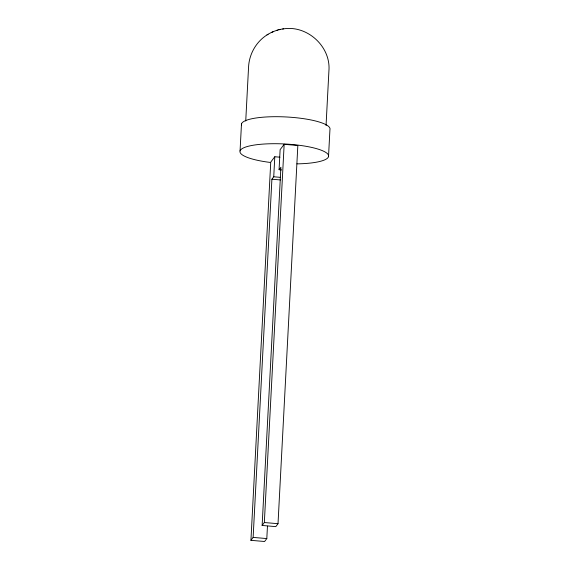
<?xml version="1.0" encoding="UTF-8"?>
<svg xmlns="http://www.w3.org/2000/svg" width="570" height="570" viewBox="0 0 570 570"><rect width="100%" height="100%" fill="white"/><g stroke="black" fill="none" stroke-linecap="round" stroke-linejoin="round"><path stroke-width="0.85" d="M240.063 150.943L241.481 123.925M245.734 121.004L248.598 66.441C249.389 53.423 256.757 40.89 268.071 34.293M267.458 526.131L266.81 538.572L264.601 541.5L250.928 540.332L270.743 162.115L274.79 156.75L279.92 157.192M250.928 540.332L253.13 537.403L271.904 179.215L273.743 176.778L274.79 156.75M279.072 169.703L280.119 149.682L284.159 144.317L297.839 145.485L278.017 523.702L275.809 526.63L262.136 525.455L280.903 167.274L279.072 169.703L281.637 169.924M262.136 525.455L264.338 522.526L284.159 144.317M326.047 125.528L328.911 70.965C331.092 46.362 306.753 24.503 282.67 29.006M328.519 156.665L329.937 129.647A44.389 9.833 3 0 0 285.762 116.943A44.389 9.833 3 0 0 241.473 125.215M271.284 32.54L273.436 31.585M266.952 34.898C272.033 31.792 277.668 29.576 283.596 28.835M276.621 30.417L277.562 30.068M278.73 29.761L280.098 29.505M273.743 176.778L280.575 177.363M271.904 179.215L280.454 179.949M264.338 522.526L278.017 523.702M253.13 537.403L266.81 538.572M269.995 162.407A44.389 9.833 3 0 1 248.905 146.105A44.389 9.833 3 0 1 320.711 150.003A44.389 9.833 3 0 1 296.913 163.868"/></g></svg>
